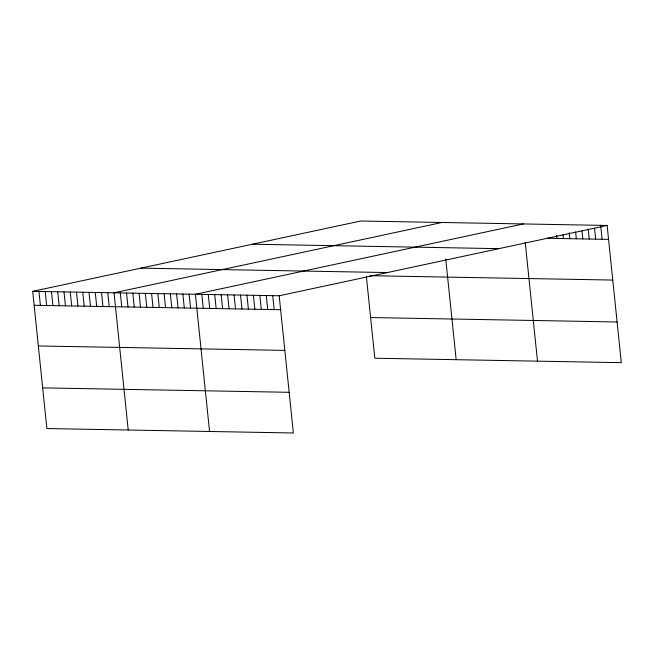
<?xml version="1.0" encoding="UTF-8"?>
<svg xmlns="http://www.w3.org/2000/svg" width="654" height="654" viewBox="0 0 654 654"><rect width="100%" height="100%" fill="white"/><g stroke="black" fill="none" stroke-linecap="round" stroke-linejoin="round"><path stroke-width="0.98" d="M32.7 291.341L279.184 295.772L293.36 432.981L46.875 428.55L32.7 291.341L360.64 221.019L607.125 225.45L621.3 362.659L374.816 358.228L366.379 276.568M441.973 222.483L114.041 292.804L128.217 430.013M523.314 223.938L195.382 294.267L209.558 431.476M279.184 295.772L607.125 225.45M546.858 238.277L608.563 239.389M252.419 244.22L498.904 248.651M140.921 268.132L387.405 272.563M369.853 275.702L612.765 280.067M34.139 305.279L280.623 309.71M370.614 317.55L617.098 321.981M38.341 345.958L284.825 350.389M42.674 387.871L289.158 392.302M600.674 225.336L602.113 239.266M594.535 228.205L595.671 239.151M588.191 229.08L589.221 239.037M581.954 230.96L582.771 238.923M575.61 231.835L576.329 238.808M569.266 232.718L569.879 238.694M563.02 234.59L563.437 238.571M556.677 235.473L556.987 238.457M525.227 242.397L537.498 361.155M445.75 259.017L456.157 359.692M272.734 295.657L274.181 309.595M266.292 295.543L267.731 309.473M259.842 295.42L261.281 309.358M253.4 295.306L254.839 309.244M246.95 295.191L248.389 309.129M240.508 295.077L241.947 309.015M234.058 294.962L235.497 308.901M227.608 294.848L229.055 308.778M221.166 294.725L222.605 308.663M214.716 294.611L216.155 308.549M208.274 294.496L209.713 308.435M201.824 294.382L203.263 308.32M189.12 294.153L190.559 308.091M182.867 294.038L184.305 307.977M176.605 293.924L178.052 307.862M170.351 293.818L171.789 307.748M164.097 293.703L165.536 307.642M157.835 293.589L159.282 307.527M151.581 293.474L153.02 307.413M145.327 293.368L146.766 307.298M139.065 293.254L140.504 307.192M132.811 293.139L134.25 307.078M126.557 293.025L127.996 306.963M120.295 292.918L121.734 306.849M107.779 292.69L109.226 306.628M101.525 292.575L102.964 306.513M95.271 292.461L96.71 306.399M89.009 292.354L90.456 306.293M82.756 292.24L84.194 306.178M76.502 292.125L77.94 306.064M70.24 292.011L71.678 305.949M63.986 291.905L65.425 305.843M57.724 291.79L59.171 305.729M51.47 291.676L52.909 305.614M45.216 291.561L46.655 305.5M38.954 291.455L40.401 305.393"/></g></svg>
